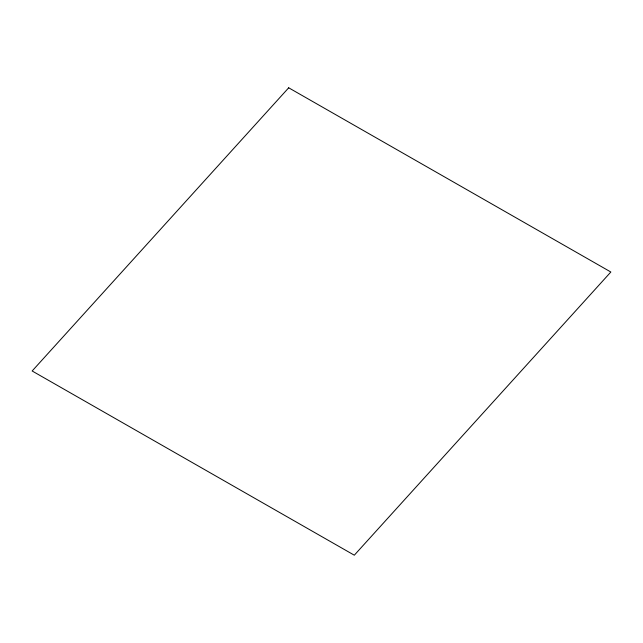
<?xml version="1.0" encoding="UTF-8"?>
<svg xmlns="http://www.w3.org/2000/svg" width="643" height="643" viewBox="0 0 643 643"><rect width="100%" height="100%" fill="white"/><g stroke="black" fill="none" stroke-linecap="round" stroke-linejoin="round"><path stroke-width="0.96" d="M288.699 87.802L32.15 370.987L354.301 555.198L610.85 272.013L288.699 87.802"/></g></svg>
